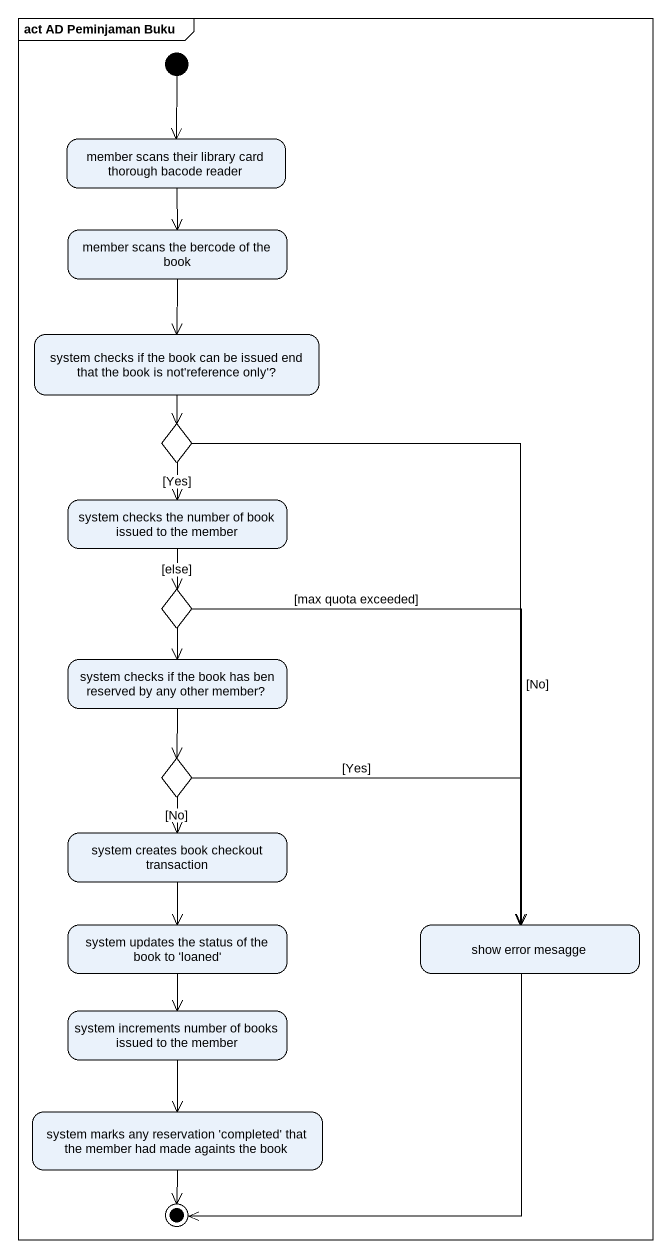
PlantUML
@startuml
mainframe act AD Peminjaman Buku
hide empty description
state "member scans their library card thorough bacode reader" as member_scans_their_library
state "member scans the bercode of the book" as member_scans_the_bercode_of
state "system checks if the book can be issued end that the book is not'reference only'?" as system_checks_if_the_book
state choice1 <<choice>>
state "system checks the number of book issued to the member" as system_checks_the_number_of
state choice2 <<choice>>
state "system checks if the book has ben reserved by any other member?" as system_checks_if_the_book_2
state choice3 <<choice>>
state "system creates book checkout transaction" as system_creates_book
state "system updates the status of the book to 'loaned'" as system_updates_the_status
state "show error mesagge" as show_error_mesagge
state "system increments number of books issued to the member" as system_increments_number_of
state "system marks any reservation 'completed' that the member had made againts the book" as system_marks_any
[*] --> member_scans_their_library
member_scans_their_library --> member_scans_the_bercode_of
member_scans_the_bercode_of --> system_checks_if_the_book
system_checks_if_the_book --> choice1
choice1 --> system_checks_the_number_of : [Yes]
choice1 --> show_error_mesagge : [No]
system_checks_the_number_of --> choice2 : [else]
choice2 --> system_checks_if_the_book_2
choice2 --> show_error_mesagge : [max quota exceeded]
system_checks_if_the_book_2 --> choice3
choice3 --> system_creates_book : [No]
choice3 -right-> show_error_mesagge : [Yes]
system_creates_book --> system_updates_the_status
system_updates_the_status --> system_increments_number_of
system_increments_number_of --> system_marks_any
show_error_mesagge --> [*]
system_marks_any --> [*]
@enduml
